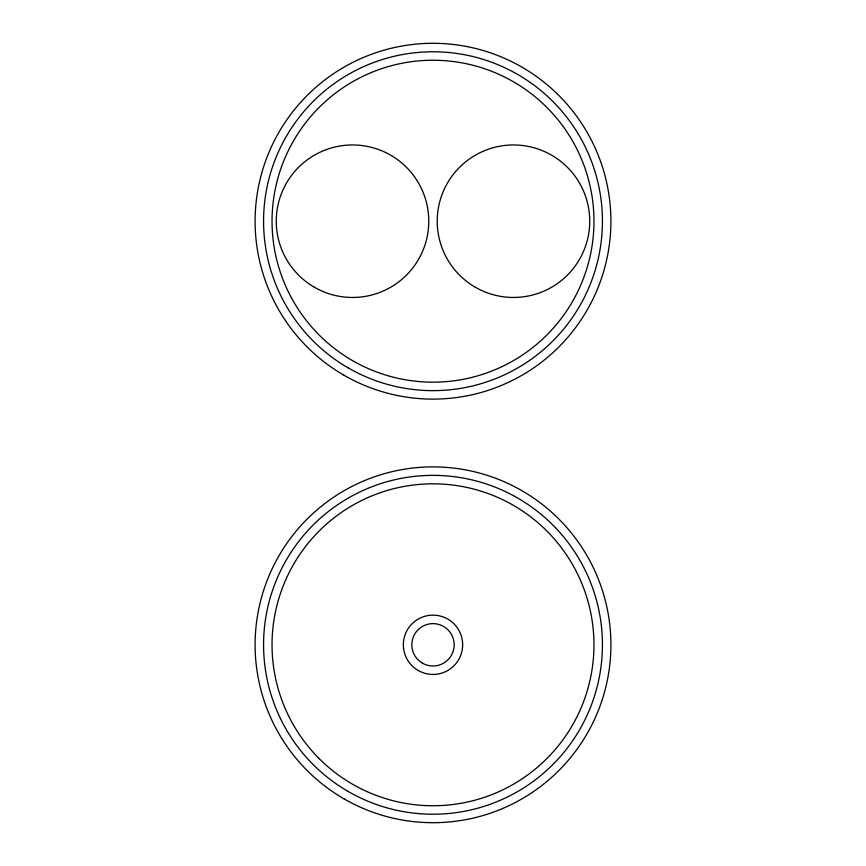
<?xml version="1.0" encoding="UTF-8"?>
<svg xmlns="http://www.w3.org/2000/svg" width="866" height="866" viewBox="0 0 866 866"><rect width="100%" height="100%" fill="white"/><g stroke="black" fill="none" stroke-linecap="round" stroke-linejoin="round"><path stroke-width="1.3" d="M319.186 758.616A160.968 160.968 0 0 0 588.479 686.457A160.968 160.968 0 0 0 391.335 489.312A160.968 160.968 0 0 0 319.186 758.616M418.17 670.468A29.65 29.65 0 0 0 462.65 644.791A29.65 29.65 0 0 0 418.17 619.114A29.65 29.65 0 0 0 418.17 670.468M314.39 287.241A76.24 76.24 0 0 0 428.767 221.209A76.24 76.24 0 0 0 314.39 155.176A76.24 76.24 0 0 0 314.39 287.241M475.358 287.241A76.24 76.24 0 0 0 589.724 221.209A76.24 76.24 0 0 0 475.358 155.176A76.24 76.24 0 0 0 475.358 287.241M352.516 360.602A160.968 160.968 0 0 0 593.968 221.209A160.968 160.968 0 0 0 352.516 81.805A160.968 160.968 0 0 0 352.516 360.602M422.413 663.139A21.185 21.185 0 0 0 454.185 644.791A21.185 21.185 0 0 0 422.413 626.454A21.185 21.185 0 0 0 422.413 663.139M344.051 375.281A177.909 177.909 0 0 0 610.909 221.209A177.909 177.909 0 0 0 344.051 67.137A177.909 177.909 0 0 0 344.051 375.281M344.051 798.863A177.909 177.909 0 0 0 610.909 644.791A177.909 177.909 0 0 0 344.051 490.719A177.909 177.909 0 0 0 344.051 798.863M348.284 367.942A169.433 169.433 0 0 0 602.433 221.209A169.433 169.433 0 0 0 348.284 74.476A169.433 169.433 0 0 0 348.284 367.942M348.284 791.524A169.433 169.433 0 0 0 602.433 644.791A169.433 169.433 0 0 0 348.284 498.058A169.433 169.433 0 0 0 348.284 791.524"/></g></svg>
